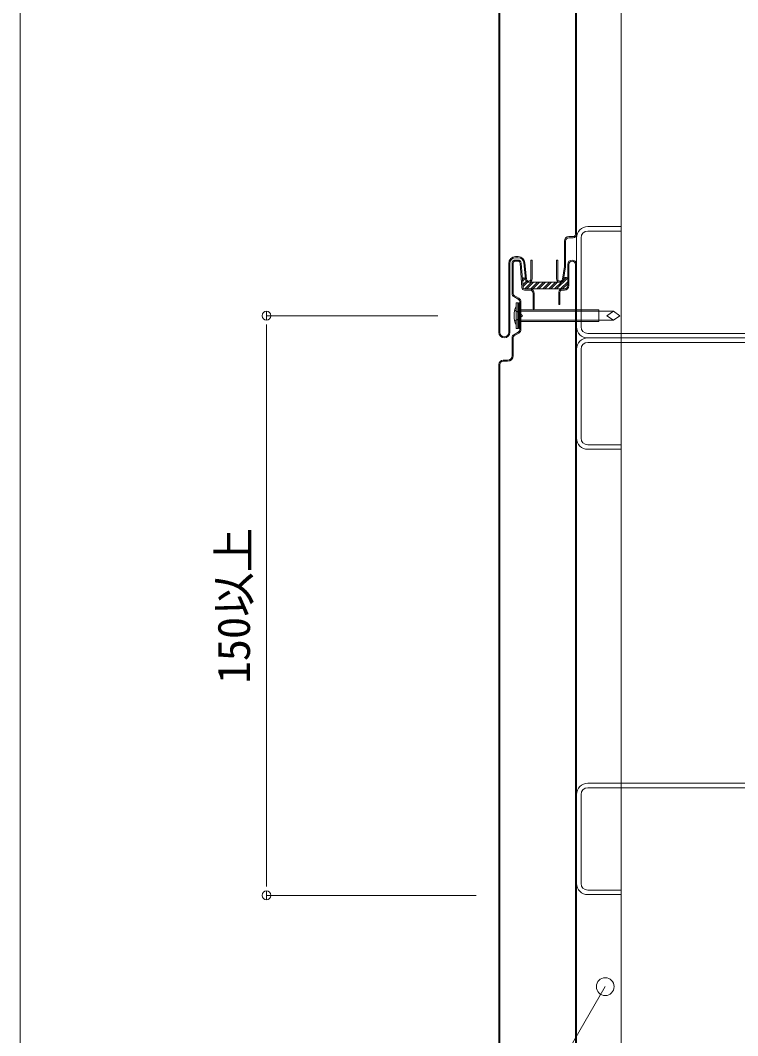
# Model space of a CAD drawing. Units: millimetres, scale not verified. Extents: x -1380 to 1380, y -955 to 955.
# Drawn here: x -899.9 to -577.5, y -173.1 to 283 of the extents above; entities that cross this region are included whole.
import ezdxf
from ezdxf.enums import TextEntityAlignment as Align

# ---------------------------------------------------------------- set-up
doc = ezdxf.new("R2010")
doc.units = ezdxf.units.MM
doc.header["$LTSCALE"] = 3
for name, color, linetype, lineweight in [('0-0_0', 7, 'Continuous', 18), ('0-2_MOJI', 7, 'Continuous', 18), ('0-8_bo-do', 3, 'Continuous', 18), ('0-B_SUNPO', 7, 'Continuous', 18), ('0-C_doubuti', 5, 'Continuous', 18)]:
    doc.layers.add(name, color=color, linetype=linetype, lineweight=lineweight)
doc.styles.add('ＭＳ ゴシック', font='')
doc.styles.get('ＭＳ ゴシック').set_extended_font_data('MS Gothic')

# ---------------------------------------------------------------- blocks, each defined once
blk = doc.blocks.new('_DOT')
at = {"layer": '0-0_0'}
for p, q in [((-0.5, 0), (-1, 0)), ((0.25, 0), (-0.25, 0))]:
    blk.add_line(p, q, dxfattribs=at)
blk.add_circle((0, 0), 0.25, dxfattribs=at)

msp = doc.modelspace()

# ---------------------------------------------------------------- linework, layer by layer
at = {"layer": '0-0_0'}
msp.add_lwpolyline([(-899.885, -659.69), (900.119, -659.69), (900.119, 540.31), (-899.885, 540.31)], close=True, dxfattribs=at)
at = {"layer": '0-2_MOJI'}
msp.add_lwpolyline([(-810.321, -268.788), (-704.994, -268.788), (-637.007, -151.032)], dxfattribs=at)
msp.add_circle((-637.007, -151.032), 4, dxfattribs=at)
at = {"layer": '0-8_bo-do'}
for p, q in [((-684.885, 540.31), (-684.885, 142.81)), ((-684.385, 142.81), (-684.385, 540.31)), ((-650.385, 540.31), (-650.385, 186.81)), ((-649.885, 186.81), (-649.885, 540.31)), ((-651.385, 185.81), (-653.385, 185.81)), ((-653.385, 185.31), (-651.385, 185.31)), ((-680.385, 173.81), (-680.385, 142.81)), ((-679.885, 142.81), (-679.885, 173.81)), ((-678.885, 173.81), (-678.885, 160.176)), ((-678.885, 173.81), (-678.885, 160.176)), ((-678.385, 160.176), (-678.385, 173.81)), ((-678.385, 160.176), (-678.385, 173.81)), ((-676.068, 176.81), (-677.385, 176.81)), ((-677.385, 176.31), (-676.068, 176.31)), ((-676.274, 175.31), (-677.385, 175.31)), ((-676.274, 175.31), (-677.385, 175.31)), ((-677.385, 174.81), (-676.274, 174.81)), ((-677.385, 174.81), (-676.274, 174.81)), ((-675.276, 173.886), (-674.433, 162.918)), ((-675.276, 173.886), (-674.433, 162.918)), ((-673.934, 162.956), (-674.778, 173.925)), ((-673.934, 162.956), (-674.778, 173.925)), ((-673.578, 174.036), (-672.909, 166.674)), ((-672.411, 166.719), (-673.08, 174.081)), ((-653.885, 173.31), (-653.885, 163.81)), ((-653.885, 173.31), (-653.885, 163.81)), ((-653.385, 163.81), (-653.385, 173.31)), ((-653.385, 163.81), (-653.385, 173.31)), ((-650.385, 173.31), (-650.385, -413.19)), ((-650.385, 173.31), (-650.385, -413.19)), ((-649.885, -413.19), (-649.885, 173.31)), ((-649.885, -413.19), (-649.885, 173.31)), ((-673.934, 162.956), (-674.212, 166.574)), ((-674.21, 166.697), (-673.634, 167.273)), ((-674.157, 165.853), (-673.019, 166.991)), ((-674.029, 164.185), (-672.47, 165.744)), ((-673.965, 163.351), (-671.919, 165.397)), ((-673.21, 162.31), (-670.21, 165.31)), ((-672.312, 162.31), (-669.312, 165.31)), ((-671.385, 165.81), (-671.415, 165.81)), ((-671.415, 165.31), (-657.185, 165.31)), ((-671.415, 165.31), (-671.385, 165.31)), ((-670.516, 162.31), (-667.516, 165.31)), ((-669.618, 162.31), (-666.618, 165.31)), ((-667.822, 162.31), (-664.822, 165.31)), ((-666.924, 162.31), (-663.924, 165.31)), ((-665.128, 162.31), (-662.128, 165.31)), ((-664.23, 162.31), (-661.23, 165.31)), ((-662.434, 162.31), (-659.434, 165.31)), ((-661.535, 162.31), (-658.535, 165.31)), ((-659.739, 162.31), (-656.635, 165.414)), ((-658.841, 162.31), (-654.042, 167.109)), ((-657.185, 165.81), (-657.385, 165.81)), ((-657.385, 165.31), (-657.185, 165.31)), ((-657.045, 162.31), (-653.885, 165.471)), ((-656.147, 162.31), (-653.885, 164.573)), ((-655.79, 166.259), (-654.571, 167.478)), ((-653.885, 166.598), (-653.885, 163.81)), ((-670.885, 162.31), (-673.236, 162.31)), ((-670.885, 162.31), (-673.236, 162.31)), ((-673.236, 161.81), (-670.885, 161.81)), ((-673.236, 161.81), (-670.885, 161.81)), ((-655.385, 162.31), (-656.385, 162.31)), ((-655.385, 162.31), (-656.385, 162.31)), ((-656.385, 161.81), (-655.385, 161.81)), ((-656.385, 161.81), (-655.385, 161.81)), ((-678.135, 158.877), (-676.135, 157.722)), ((-678.135, 158.877), (-676.135, 157.722)), ((-675.885, 158.155), (-677.885, 159.31)), ((-675.885, 158.155), (-677.885, 159.31)), ((-677.084, 156.06), (-677.084, 144.56)), ((-677.084, 156.06), (-676.303, 156.06)), ((-677.084, 156.06), (-677.084, 144.56)), ((-677.084, 156.06), (-676.303, 156.06)), ((-677.084, 156.06), (-677.084, 144.56)), ((-677.084, 156.06), (-676.303, 156.06)), ((-676.303, 156.06), (-676.303, 144.56)), ((-676.303, 156.06), (-675.784, 155.56)), ((-676.303, 156.06), (-676.303, 144.56)), ((-676.303, 156.06), (-675.784, 155.56)), ((-676.303, 156.06), (-676.303, 144.56)), ((-676.303, 156.06), (-675.784, 155.56)), ((-675.784, 156.06), (-675.784, 144.56)), ((-675.784, 156.06), (-675.385, 156.06)), ((-675.784, 156.06), (-675.784, 144.56)), ((-675.784, 156.06), (-675.385, 156.06)), ((-675.784, 156.06), (-675.784, 144.56)), ((-675.784, 156.06), (-675.385, 156.06)), ((-675.385, 156.06), (-675.385, 144.56)), ((-675.385, 156.06), (-675.385, 144.56)), ((-675.385, 156.06), (-675.385, 144.56)), ((-675.784, 151.61), (-677.668, 152.841)), ((-675.784, 151.61), (-677.668, 152.841)), ((-675.784, 151.61), (-677.668, 152.841)), ((-639.885, 152.958), (-675.385, 152.958)), ((-675.385, 152.325), (-639.802, 152.325)), ((-675.385, 152.325), (-639.802, 152.325)), ((-675.385, 152.325), (-639.802, 152.325)), ((-639.885, 152.958), (-675.384, 152.958)), ((-639.885, 152.958), (-675.384, 152.958)), ((-649.885, 152.958), (-639.885, 152.958)), ((-649.885, 152.958), (-639.885, 152.958)), ((-649.885, 152.958), (-639.885, 152.958)), ((-639.885, 152.958), (-639.885, 147.661)), ((-639.885, 152.958), (-639.885, 147.661)), ((-639.885, 152.958), (-639.885, 147.661)), ((-639.885, 152.325), (-633.313, 152.325)), ((-639.885, 152.325), (-633.313, 152.325)), ((-639.885, 152.325), (-633.313, 152.325)), ((-636.242, 150.31), (-633.313, 152.325)), ((-636.242, 150.31), (-633.313, 152.325)), ((-636.242, 150.31), (-633.313, 152.325)), ((-630.385, 150.31), (-633.313, 152.325)), ((-630.385, 150.31), (-633.313, 152.325)), ((-630.385, 150.31), (-633.313, 152.325)), ((-677.668, 147.778), (-675.784, 149.01)), ((-677.668, 147.778), (-675.784, 149.01)), ((-677.668, 147.778), (-675.784, 149.01)), ((-675.385, 148.295), (-638.383, 148.295)), ((-675.385, 148.295), (-638.383, 148.295)), ((-675.385, 148.295), (-638.383, 148.295)), ((-639.885, 147.661), (-675.385, 147.661)), ((-639.885, 147.661), (-675.384, 147.661)), ((-639.885, 147.661), (-675.384, 147.661)), ((-639.885, 147.661), (-649.885, 147.661)), ((-639.885, 147.661), (-649.885, 147.661)), ((-639.885, 147.661), (-649.885, 147.661)), ((-639.885, 148.295), (-633.313, 148.295)), ((-639.885, 148.295), (-633.313, 148.295)), ((-639.885, 148.295), (-633.313, 148.295)), ((-633.313, 148.295), (-636.242, 150.31)), ((-633.313, 148.295), (-636.242, 150.31)), ((-633.313, 148.295), (-636.242, 150.31)), ((-633.313, 148.295), (-630.385, 150.31)), ((-633.313, 148.295), (-630.385, 150.31)), ((-633.313, 148.295), (-630.385, 150.31)), ((-676.135, 142.897), (-678.135, 141.743)), ((-676.135, 142.897), (-678.135, 141.743)), ((-677.885, 141.31), (-675.885, 142.464)), ((-677.885, 141.31), (-675.885, 142.464)), ((-677.084, 144.56), (-676.303, 144.56)), ((-677.084, 144.56), (-676.303, 144.56)), ((-677.084, 144.56), (-676.303, 144.56)), ((-676.303, 144.56), (-675.784, 145.06)), ((-676.303, 144.56), (-675.784, 145.06)), ((-676.303, 144.56), (-675.784, 145.06)), ((-675.784, 144.56), (-675.385, 144.56)), ((-675.784, 144.56), (-675.385, 144.56)), ((-675.784, 144.56), (-675.385, 144.56)), ((-678.885, 140.444), (-678.885, 132.31)), ((-678.885, 140.444), (-678.885, 132.31)), ((-678.385, 132.31), (-678.385, 140.444)), ((-678.385, 132.31), (-678.385, 140.444)), ((-684.885, 128.31), (-684.885, -457.19)), ((-684.885, 128.31), (-684.885, -457.19)), ((-684.385, -457.19), (-684.385, 128.31)), ((-684.385, -457.19), (-684.385, 128.31)), ((-680.885, 130.31), (-682.885, 130.31)), ((-680.885, 130.31), (-682.885, 130.31)), ((-682.885, 129.81), (-680.885, 129.81)), ((-682.885, 129.81), (-680.885, 129.81))]:
    msp.add_line(p, q, dxfattribs=at)
for points in [[(-655.385, 183.81), (-655.385, 172.345), (-656.195, 166.668)], [(-655.701, 166.598), (-654.885, 172.31), (-654.885, 183.81)], [(-669.885, 166.81), (-669.885, 175.31), (-670.385, 175.31), (-670.385, 166.81)], [(-658.385, 166.81), (-658.385, 175.31), (-658.885, 175.31), (-658.885, 166.81)], [(-655.385, 162.31), (-656.385, 162.31), (-670.885, 162.31), (-673.236, 162.31)], [(-669.385, 160.31), (-669.385, 153.31), (-668.885, 153.31), (-668.885, 160.31)], [(-669.385, 160.31), (-669.385, 153.31), (-668.885, 153.31), (-668.885, 160.31)], [(-657.885, 160.81), (-657.885, 155.31), (-657.385, 155.31), (-657.385, 160.81)], [(-657.885, 160.81), (-657.885, 155.31), (-657.385, 155.31), (-657.385, 160.81)], [(-675.385, 156.423), (-675.385, 150.81), (-674.884, 150.31)], [(-675.385, 156.423), (-675.385, 150.81), (-674.885, 150.31)], [(-674.885, 144.196), (-674.885, 149.603), (-674.177, 150.31), (-674.885, 151.017), (-674.885, 156.423)], [(-674.885, 144.196), (-674.885, 149.603), (-674.177, 150.31), (-674.885, 151.017), (-674.885, 156.423)], [(-674.884, 150.31), (-675.385, 149.81), (-675.385, 144.196)], [(-674.885, 150.31), (-675.385, 149.81), (-675.385, 144.196)]]:
    msp.add_lwpolyline(points, dxfattribs=at)
for centre, radius, start, end in [((-653.385, 183.81), 2, 90, 180), ((-653.385, 183.81), 1.5, 90, 180), ((-651.385, 186.81), 1, 270, 360), ((-651.385, 186.81), 1.5, 270, 360), ((-677.385, 173.81), 3, 90, 180), ((-677.385, 173.81), 2.5, 90, 180), ((-677.385, 173.81), 1.5, 90, 180), ((-677.385, 173.81), 1.5, 90, 180), ((-677.385, 173.81), 1, 90, 180), ((-677.385, 173.81), 1, 90, 180), ((-676.274, 173.81), 1.5, 4.39871, 90), ((-676.274, 173.81), 1.5, 4.39871, 90), ((-676.274, 173.81), 1, 4.39871, 90), ((-676.274, 173.81), 1, 4.39871, 90), ((-676.068, 173.81), 3, 5.19444, 90), ((-676.068, 173.81), 2.5, 5.19444, 90), ((-651.885, 173.31), 2, 0, 180), ((-651.885, 173.31), 2, 0, 180), ((-651.885, 173.31), 1.5, 0, 180), ((-651.885, 173.31), 1.5, 0, 180), ((-673.561, 166.624), 0.654, 4.39871, 184.39871), ((-671.415, 166.81), 1.5, 185.19444, 270), ((-671.415, 166.81), 1.5, 185.19444, 270), ((-671.415, 166.81), 1, 185.19444, 270), ((-671.385, 166.81), 1.5, 270, 0), ((-671.385, 166.81), 1, 270, 0), ((-657.385, 166.81), 1.5, 180, 270), ((-657.385, 166.81), 1, 180, 270), ((-657.185, 166.81), 1, 270, 351.8699), ((-657.185, 166.81), 1.5, 270, 351.8699), ((-657.185, 166.81), 1.5, 270, 351.8699), ((-654.793, 166.598), 0.908, 0, 180), ((-677.385, 160.176), 1.5, 180, 240), ((-677.385, 160.176), 1.5, 180, 240), ((-677.385, 160.176), 1, 180, 240), ((-677.385, 160.176), 1, 180, 240), ((-673.236, 163.01), 1.2, 184.39871, 270), ((-673.236, 163.01), 1.2, 184.39871, 270), ((-673.236, 163.01), 0.7, 184.39871, 270), ((-673.236, 163.01), 0.7, 184.39871, 270), ((-673.236, 163.01), 0.7, 184.39871, 270), ((-670.885, 160.31), 2, 0, 90), ((-670.885, 160.31), 2, 0, 90), ((-670.885, 160.31), 1.5, 0, 90), ((-670.885, 160.31), 1.5, 0, 90), ((-656.385, 160.81), 1.5, 90, 180), ((-656.385, 160.81), 1.5, 90, 180), ((-656.385, 160.81), 1, 90, 180), ((-656.385, 160.81), 1, 90, 180), ((-655.385, 163.81), 1.5, 270, 0), ((-655.385, 163.81), 2, 270, 0), ((-655.385, 163.81), 1.5, 270, 0), ((-655.385, 163.81), 1.5, 270, 0), ((-655.385, 163.81), 2, 270, 0), ((-676.885, 156.423), 1.5, 360, 60), ((-676.885, 156.423), 1.5, 0, 60), ((-676.885, 156.423), 2, 0, 60), ((-676.885, 156.423), 2, 0, 60), ((-667.688, 150.31), 10.297, 155.8662, 204.1338), ((-667.688, 150.31), 10.297, 155.8662, 204.1338), ((-667.688, 150.31), 10.297, 155.8662, 204.1338), ((-682.385, 142.81), 2.5, 180, 0), ((-682.385, 142.81), 2, 180, 0), ((-677.385, 140.444), 1.5, 120, 180), ((-677.385, 140.444), 1.5, 120, 180), ((-676.885, 144.196), 1.5, 300, 0), ((-676.885, 144.196), 1.5, 300, 0), ((-676.885, 144.196), 2, 300, 0), ((-676.885, 144.196), 2, 300, 0), ((-677.385, 140.444), 1, 120, 180), ((-677.385, 140.444), 1, 120, 180), ((-680.885, 132.31), 2, 270, 0), ((-680.885, 132.31), 2.5, 270, 360), ((-680.885, 132.31), 2, 270, 0), ((-680.885, 132.31), 2.5, 270, 360), ((-682.885, 128.31), 2, 90, 180), ((-682.885, 128.31), 2, 90, 180), ((-682.885, 128.31), 1.5, 90, 180), ((-682.885, 128.31), 1.5, 90, 180)]:
    msp.add_arc(centre, radius, start, end, dxfattribs=at)
at = {"layer": '0-B_SUNPO'}
for p, q in [((-712.172, 150.31), (-789.243, 150.31)), ((-789.243, 142.31), (-789.243, -102.04)), ((-695.06, -110.04), (-789.243, -110.04))]:
    msp.add_line(p, q, dxfattribs=at)
at = {"layer": '0-C_doubuti'}
for p, q in [((-649.885, 540.31), (-649.885, -659.69)), ((-629.885, 540.31), (-629.885, -659.69)), ((-629.885, 190.31), (-644.885, 190.31)), ((-649.885, 185.31), (-649.885, 145.31)), ((-647.885, 145.31), (-647.885, 185.31)), ((-554.885, 142.31), (-644.885, 142.31)), ((-644.885, 140.31), (-554.885, 140.31)), ((-644.885, 140.31), (-554.885, 140.31)), ((-554.885, 138.31), (-644.885, 138.31)), ((-649.885, 95.31), (-649.885, 135.31)), ((-647.885, 135.31), (-647.885, 95.31)), ((-629.885, 90.31), (-644.885, 90.31)), ((-644.885, -59.69), (-554.885, -59.69)), ((-554.885, -61.69), (-644.885, -61.69)), ((-649.885, -104.69), (-649.885, -64.69)), ((-647.885, -64.69), (-647.885, -104.69)), ((-629.885, -109.69), (-644.885, -109.69))]:
    msp.add_line(p, q, dxfattribs=at)
for points in [[(-644.885, 188.31), (-629.885, 188.31), (-629.885, 190.31)], [(-644.885, 92.31), (-629.885, 92.31), (-629.885, 90.31)], [(-644.885, -107.69), (-629.885, -107.69), (-629.885, -109.69)]]:
    msp.add_lwpolyline(points, dxfattribs=at)
for centre, radius, start, end in [((-644.885, 185.31), 5, 90, 180), ((-644.885, 185.31), 3, 90, 180), ((-644.885, 145.31), 5, 180, 270), ((-644.885, 145.31), 3, 180, 270), ((-644.885, 135.31), 5, 90, 180), ((-644.885, 135.31), 3, 90, 180), ((-644.885, 95.31), 5, 180, 270), ((-644.885, 95.31), 3, 180, 270), ((-644.885, -64.69), 5, 90, 180), ((-644.885, -64.69), 3, 90, 180), ((-644.885, -104.69), 5, 180, 270), ((-644.885, -104.69), 3, 180, 270)]:
    msp.add_arc(centre, radius, start, end, dxfattribs=at)

# ---------------------------------------------------------------- block references
at = {"layer": '0-B_SUNPO', "xscale": 8, "yscale": 8}
for p, rotation in [((-789.243, 150.31), 90), ((-789.243, -110.04), 270)]:
    msp.add_blockref('_DOT', p, dxfattribs=dict(at, rotation=rotation))

# ---------------------------------------------------------------- texts
at = {"layer": '0-B_SUNPO', "style": 'ＭＳ ゴシック'}
msp.add_text('150以上', height=14.66, rotation=90, dxfattribs=at).set_placement((-792.258, -14.865), align=Align.BOTTOM_LEFT)

doc.saveas('drawing.dxf')
